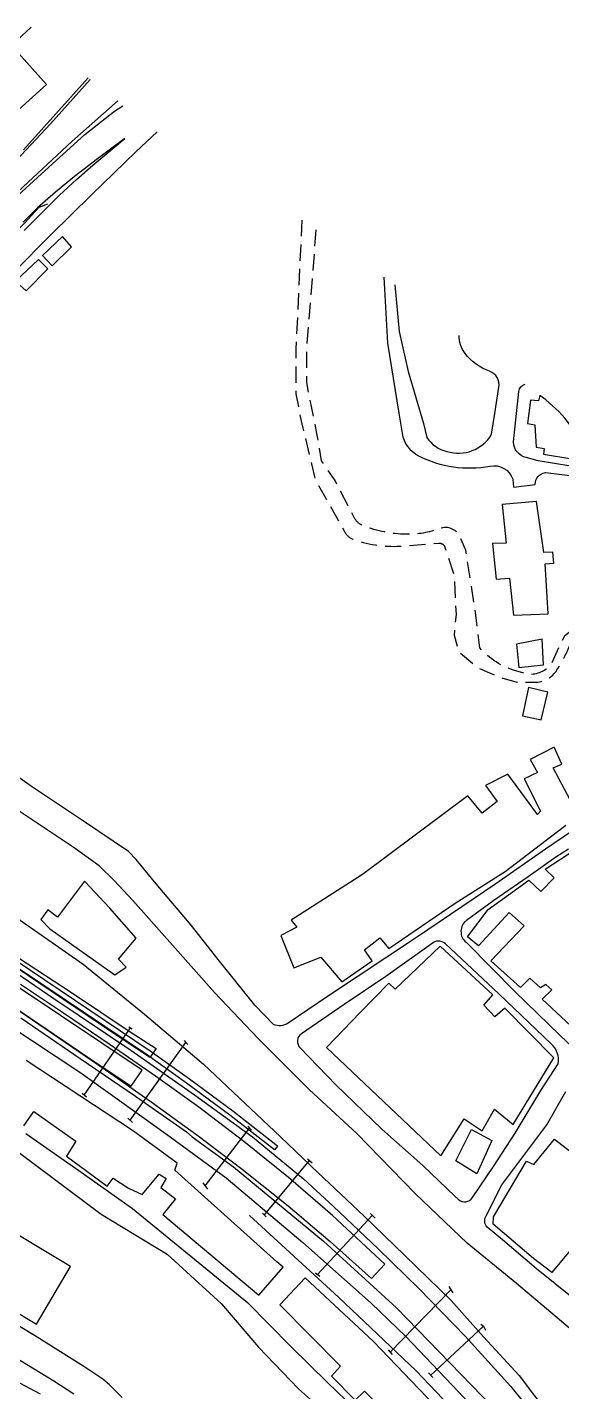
# Model space of a CAD drawing. Header units: metres. Extents: x 320405 to 332543, y 7395686 to 7410003.
# Drawn here: x 323245.3 to 323409.6, y 7400921.7 to 7401340.9 of the extents above; entities that cross this region are included whole.
import ezdxf

# ---------------------------------------------------------------- set-up
doc = ezdxf.new("R2010")
doc.units = ezdxf.units.M
doc.header["$LTSCALE"] = 10
doc.header["$MEASUREMENT"] = 0
doc.linetypes.add('CONTINUO', pattern=[0])
doc.linetypes.add('DASHED', pattern=[0.75, 0.5, -0.25])
for name, color, linetype in [('Edificações', 30, 'Continuous'), ('Estação', 45, 'Continuous'), ('Linha Férrea', 20, 'Continuous'), ('PLATAFORMA', 45, 'Continuous'), ('Pontes e Viadutos', 190, 'Continuous'), ('Portico', 45, 'Continuous'), ('Vias Primárias', 230, 'Continuous'), ('Vias Secundárias', 230, 'DASHED')]:
    doc.layers.add(name, color=color, linetype=linetype)

msp = doc.modelspace()

# ---------------------------------------------------------------- linework, layer by layer
at = {"layer": 'Edificações'}
for points in [[(323217.86, 7401293.25), (323251.22, 7401323.32), (323241.6, 7401333.9), (323208.37, 7401303.93)], [(323256.08, 7401276.59), (323249.93, 7401270.71), (323252.87, 7401267.62), (323258.83, 7401273.42)], [(323251.59, 7401266.68), (323248.76, 7401269.54), (323241.64, 7401262.89), (323244.97, 7401259.92)], [(323402.84, 7401227.79), (323402.39, 7401226.09), (323400.01, 7401226.34), (323399.04, 7401219.1), (323401.33, 7401218.72), (323401.75, 7401211.85), (323404.17, 7401211.42), (323403.96, 7401209.73), (323412.69, 7401208.34), (323412.9, 7401210.41), (323414.34, 7401210.32), (323414.51, 7401215.68), (323410.55, 7401220.79), (323408.67, 7401222.88), (323404.74, 7401226.37)], [(323389.37, 7401171.36), (323393.51, 7401171.62), (323394.76, 7401160.23), (323405.36, 7401160.69), (323404.49, 7401176), (323407.16, 7401176.21), (323406.87, 7401179.63), (323404.07, 7401179.51), (323401.77, 7401195.17), (323391.3, 7401194.3), (323392.51, 7401182.36), (323388.33, 7401182.27)], [(323404.02, 7401145), (323403.57, 7401152.89), (323395.67, 7401151.4), (323396.38, 7401144.16)], [(323403.26, 7401128.17), (323405.35, 7401136.63), (323399.37, 7401138.07), (323397.49, 7401129.38)], [(323272.21, 7401049.74), (323275.69, 7401052.17), (323273.27, 7401054.56), (323278.72, 7401061.07), (323270.66, 7401070.27), (323262.84, 7401078.58), (323254.56, 7401067.48), (323251.57, 7401069.73), (323249.43, 7401066.74), (323252.21, 7401063.93)], [(323372.22, 7401058.59), (323358.39, 7401045.41), (323356.42, 7401047.27), (323347.65, 7401038.22), (323337.26, 7401027.49), (323372.44, 7400994.17), (323379.58, 7401005.56), (323385.13, 7401001.91), (323388.93, 7401008.53), (323394.62, 7401003.78), (323407.19, 7401024.28), (323392.09, 7401039.6), (323389.01, 7401036.86), (323385.59, 7401040.44), (323388.39, 7401043.65)], [(323383.49, 7400988.66), (323376.97, 7400992.7), (323381.88, 7401002.31), (323388.07, 7400998.93)], [(323406.52, 7400958.37), (323400.88, 7400962.62), (323388.49, 7400973.18), (323388.55, 7400975.43), (323398.75, 7400992.5), (323401, 7400991.5), (323407.37, 7400999.33), (323415.95, 7400992.7), (323427.36, 7401003.8), (323438.92, 7400993.05), (323452.82, 7400985.22), (323442.42, 7400972.36), (323436.16, 7400977.26), (323435.18, 7400976.15), (323428.8, 7400981.61), (323426.59, 7400978.97), (323422.79, 7400982.4), (323413.45, 7400972.4), (323416.21, 7400969.89)], [(323258.59, 7400960.22), (323233.01, 7400975.47), (323222.48, 7400957.79), (323248.12, 7400942.43)], [(323363.08, 7400900.92), (323367.51, 7400905.22), (323364.88, 7400907.95), (323370.36, 7400913.37), (323368.22, 7400915.68), (323370.33, 7400917.66), (323351.69, 7400937.2), (323330.7, 7400956.72), (323322.88, 7400948.44), (323341.59, 7400929.53), (323338.77, 7400926.47), (323346.08, 7400919.18), (323348.89, 7400921.94), (323358.22, 7400912.53), (323355.28, 7400909.47)]]:
    msp.add_lwpolyline(points, close=True, dxfattribs=at)
for points in [[(323412.18, 7401103.56), (323406.99, 7401113.33), (323409.64, 7401114.49), (323407.21, 7401119.75), (323399.89, 7401115.91), (323402.13, 7401111.99), (323398.02, 7401109.96), (323403.06, 7401100.04), (323402.16, 7401099.07), (323393.01, 7401111.46), (323386.14, 7401107.91), (323389.76, 7401103.08), (323385.13, 7401099.46), (323380.71, 7401104.74), (323348.34, 7401080.66), (323326.44, 7401066.61), (323328.17, 7401064.41), (323323.22, 7401061.85), (323327.26, 7401051.95), (323335.56, 7401055.23), (323342.02, 7401047.69), (323351.32, 7401054.14), (323348.94, 7401057.42), (323353.62, 7401061.16), (323356.37, 7401057.88), (323376.81, 7401071.82), (323392.16, 7401081.52), (323406.5, 7401092.45), (323410.87, 7401095.78)], [(323413.79, 7401032.76), (323403.53, 7401042.32), (323406.55, 7401045.21), (323404.67, 7401046.85), (323403.03, 7401045.78), (323399.82, 7401048.81), (323396.92, 7401045.92), (323387.73, 7401054.04), (323398.05, 7401064.87), (323393.4, 7401068.95), (323384.02, 7401058.71), (323380.63, 7401061.47), (323386.98, 7401069.89), (323399.5, 7401078.88), (323403.19, 7401075.39), (323407.22, 7401079.57), (323404.49, 7401082.24), (323413.58, 7401088.2)], [(323244.16, 7401003.37), (323247.28, 7401007.78), (323260.2, 7400998.73), (323257.35, 7400994.11), (323269.79, 7400984.84), (323271.67, 7400987.37), (323276.41, 7400984.25), (323280.55, 7400982.26), (323285.82, 7400988.6), (323287.98, 7400987.26), (323286.32, 7400984.45), (323290.79, 7400980.95), (323286.97, 7400976.21), (323316.41, 7400951.36), (323323.89, 7400960.01), (323321.97, 7400961.6), (323290.63, 7400989.82), (323291.3, 7400991.92), (323277.93, 7401001.78), (323244.95, 7401023.45)], [(323249.3, 7400920.96), (323241.46, 7400925.17)]]:
    msp.add_lwpolyline(points, dxfattribs=at)
at = {"layer": 'Estação'}
msp.add_lwpolyline([(323189.53, 7401077.58), (323188.13, 7401075.18), (323196.45, 7401069.83), (323223.5, 7401051.52), (323241.15, 7401040), (323263.86, 7401024.5), (323277.16, 7401015.61), (323280.56, 7401020.5), (323230.56, 7401053.9), (323202.18, 7401073.13), (323190.78, 7401080.46), (323191.81, 7401082.14), (323157.62, 7401106.26), (323138.44, 7401120.91), (323130.23, 7401127.33), (323126.63, 7401122.8), (323146.91, 7401106.86), (323159.98, 7401097.19), (323179.26, 7401084.12)], close=True, dxfattribs=at)
msp.add_lwpolyline([(323242.58, 7401055), (323258.84, 7401044.32), (323276.88, 7401032.33), (323284.84, 7401027.14), (323282.98, 7401024.35), (323267.79, 7401034.57), (323248.83, 7401047.38), (323229.69, 7401060.21)], dxfattribs=at)
at = {"layer": 'Linha Férrea', "flags": 128}
for points in [[(323236.56, 7401071.04), (323262.49, 7401053.04), (323281.33, 7401037.68), (323299.4, 7401022.37), (323323.13, 7401000), (323334.59, 7400989.06), (323348.8, 7400975.67), (323361.31, 7400963.53), (323375.61, 7400949.78), (323385.5, 7400938.56), (323396.53, 7400926.7), (323405.96, 7400914.19)], [(323226.33, 7401060.97), (323253.46, 7401042.55), (323277.06, 7401026.6), (323296.63, 7401012.94), (323314.5, 7401000), (323330.23, 7400987.14), (323339.35, 7400978.73), (323353.18, 7400965.66), (323365.75, 7400953.34), (323379.85, 7400938.84), (323393.95, 7400923.35), (323406.12, 7400908.19)], [(323243.29, 7401036.6), (323261.54, 7401024.09), (323278.49, 7401012.53), (323294.22, 7401001.6), (323295.99, 7401000), (323308.66, 7400990.83), (323336.29, 7400968), (323358.81, 7400947.54), (323388.37, 7400916.94)], [(323239.29, 7401034.54), (323261.74, 7401019.68), (323280.51, 7401006.23), (323289.23, 7401000), (323306.43, 7400987.45), (323329.99, 7400967.58), (323351, 7400948.89), (323361.63, 7400938.73), (323375.91, 7400923.73), (323389.85, 7400908.95)], [(323313.61, 7400975.81), (323340.93, 7400950.81), (323364.86, 7400928.13), (323381.36, 7400910.82)]]:
    msp.add_lwpolyline(points, dxfattribs=at)
at = {"layer": 'PLATAFORMA', "linetype": 'CONTINUO'}
for points in [[(323322.24, 7400997.15, 735.41), (323308.41, 7401007.93, 735.32), (323295.11, 7401017.78, 735.31), (323283.08, 7401026.35, 735.32), (323204.6, 7401079.05, 735.31), (323189.68, 7401089.2, 735.31), (323176.04, 7401098.52, 735.33), (323162.26, 7401108.28, 735.31), (323149.06, 7401118.04, 735.32), (323137.18, 7401127.28, 735.29), (323126.62, 7401135.74, 735.27), (323125.67, 7401134.55, 735.27)], [(323322.24, 7400997.15, 735.41), (323321.26, 7400995.99, 735.38), (323307.49, 7401006.72, 735.32), (323294.21, 7401016.55, 735.31), (323282.22, 7401025.1, 735.32), (323203.75, 7401077.79, 735.31), (323188.83, 7401087.95, 735.31), (323175.18, 7401097.27, 735.33), (323161.37, 7401107.04, 735.31), (323148.14, 7401116.83, 735.32), (323136.24, 7401126.09, 735.29), (323125.67, 7401134.55, 735.27)], [(323238.8, 7401041.45, 735.38), (323269.18, 7401020.75, 735.38), (323283.3, 7401010.82, 735.37), (323297.4, 7401000.6, 735.42), (323311.3, 7400990.14, 735.4), (323325.45, 7400978.79, 735.4), (323338.4, 7400967.91, 735.41), (323351.11, 7400956.53, 735.39), (323355.2, 7400960.88, 735.38), (323339.09, 7400975.88, 735.39), (323325.59, 7400987.53, 735.4), (323311.8, 7400998.58, 735.39), (323297.96, 7401009.13, 735.37), (323284.65, 7401018.64, 735.36), (323270.73, 7401028.24, 735.35), (323256.37, 7401038.04, 735.34), (323243.19, 7401046.85, 735.34)]]:
    msp.add_polyline3d(points, dxfattribs=at)
at = {"layer": 'Pontes e Viadutos'}
for points in [[(323244.15, 7401303.24), (323263.97, 7401325.29)], [(323046.55, 7401076.78), (323051.14, 7401083.11), (323058.53, 7401092.57), (323065.53, 7401100.87), (323071.57, 7401107.86), (323080.25, 7401116.94), (323089.17, 7401126.03), (323098.33, 7401135.54), (323104.91, 7401142.09), (323113.83, 7401151.25), (323122.56, 7401160.17), (323129.61, 7401167.18), (323139.08, 7401176.86), (323149.99, 7401187.77), (323161.99, 7401199.93), (323172.5, 7401210.34), (323182.31, 7401220.25), (323195.09, 7401231.61), (323205.16, 7401241.41), (323216.92, 7401253.44), (323230.07, 7401266.46), (323244.32, 7401280.61), (323248.92, 7401285.62), (323251.55, 7401286.6)]]:
    msp.add_lwpolyline(points, dxfattribs=at)
at = {"layer": 'Portico'}
for points in [[(323262.77, 7401012.87), (323276.98, 7401033.5)], [(323276.46, 7401033.85), (323276.98, 7401033.5), (323277.46, 7401033.17)], [(323276.9, 7401005.12), (323294.01, 7401029.01)], [(323293.49, 7401029.57), (323294.01, 7401029.01), (323294.6, 7401028.35)], [(323262.1, 7401013.44), (323263.44, 7401012.3)], [(323276.16, 7401005.8), (323277.65, 7401004.43)], [(323299.97, 7400984.94), (323313.59, 7401002.7)], [(323313.06, 7401003.28), (323313.59, 7401002.7), (323314.19, 7401002.05)], [(323318.16, 7400976.02), (323332.05, 7400992.71)], [(323331.44, 7400993.22), (323332.05, 7400992.71), (323332.9, 7400991.99)], [(323299.24, 7400985.92), (323300.71, 7400983.96)], [(323317.6, 7400976.55), (323318.73, 7400975.5)], [(323334.54, 7400957.76), (323351.33, 7400975.85)], [(323350.78, 7400976.45), (323351.38, 7400975.9), (323352.25, 7400975.09)], [(323333.87, 7400958.28), (323335.21, 7400957.24)], [(323356.81, 7400933.85), (323375.52, 7400952.98)], [(323374.87, 7400954.01), (323375.52, 7400952.98), (323376.06, 7400952.14)], [(323369.29, 7400926.78), (323385.48, 7400941.82)], [(323384.75, 7400942.51), (323385.48, 7400941.82), (323386.09, 7400940.6)], [(323356.22, 7400934.55), (323357.4, 7400933.16)], [(323368.61, 7400927.51), (323369.98, 7400926.05)]]:
    msp.add_lwpolyline(points, dxfattribs=at)
at = {"layer": 'Vias Primárias'}
for points in [[(323246.47, 7401340.86), (323242.15, 7401336.93)], [(323231.24, 7401288.8), (323252.37, 7401311.25), (323264.6, 7401324.82)], [(323273.07, 7401318.22), (323258.94, 7401305.77), (323242.47, 7401290.38), (323236.16, 7401283.71), (323249.61, 7401295.88), (323262.92, 7401307.91), (323272.1, 7401315.06), (323274.67, 7401316.71)], [(323241.1, 7401265.65), (323252.48, 7401277.06), (323265.06, 7401289.48), (323278.59, 7401302.58), (323285.23, 7401308.74)], [(323244.27, 7401278.42), (323251.71, 7401285.86), (323255.12, 7401289.3), (323260.38, 7401294.1), (323265.45, 7401298.48), (323275.29, 7401306.65), (323266.8, 7401300.47), (323259.8, 7401295), (323253.91, 7401290.22), (323248.4, 7401285.44), (323243.97, 7401280.96)], [(323418.75, 7400935.48), (323395.7, 7400955), (323380.52, 7400967.34), (323364.53, 7400982.59), (323346.63, 7401001.09), (323332.06, 7401014.44), (323316.13, 7401030.37), (323302.85, 7401044.34), (323289.09, 7401059.79), (323277.7, 7401072.61), (323272.01, 7401078.77), (323267.41, 7401083.3), (323259.67, 7401088.8), (323239.95, 7401101.88)], [(323244.81, 7401001.08), (323261.12, 7400989.72), (323277.66, 7400978.01), (323312.94, 7400949.1), (323326.25, 7400935.65), (323337.67, 7400924.42), (323351.46, 7400911.11)], [(323240.15, 7400997.12), (323268, 7400976.25), (323288.26, 7400964.01), (323304.94, 7400948.74), (323316.37, 7400935.41), (323328.66, 7400922.62), (323345.2, 7400907.84)], [(323274.4, 7400919.97), (323270.56, 7400923.86), (323268.52, 7400925.57), (323262.6, 7400929.45), (323247.46, 7400938.97), (323231.82, 7400948.4)]]:
    msp.add_lwpolyline(points, dxfattribs=at)
for points in [[(323354.87, 7401264.14), (323356.05, 7401243.81), (323359.45, 7401222.31), (323360.47, 7401216.2, 0.237434), (323365.54, 7401209.26, 0.166713), (323387.54, 7401206.08, -0.366223), (323394.56, 7401202.1), (323394.75, 7401199.56), (323401.41, 7401200.43, -0.373923), (323404.58, 7401204.1), (323424.65, 7401201.64)], [(323358.26, 7401261.7), (323359.61, 7401247.44), (323362.32, 7401235.15), (323367.13, 7401219.2), (323368.08, 7401214.9, 0.193173), (323374.27, 7401210.57, 0.348815), (323388.03, 7401215.84), (323389.03, 7401222.18), (323390.27, 7401230.33, 0.355388), (323387.41, 7401235.18, -0.137756), (323379.89, 7401240.66, -0.175367), (323378.05, 7401246.21, -3.995853)], [(323422.38, 7401204.38), (323402.34, 7401207.73), (323398.66, 7401208.66, -0.329993), (323394.7, 7401213.48), (323396.39, 7401229.03, -0.289715), (323398.29, 7401231.2, 0.003556)], [(323412.58, 7401093.82), (323404.55, 7401088.41), (323389.28, 7401077.78), (323364.9, 7401061.3), (323337.6, 7401043.12), (323325.45, 7401034.92, -0.26549), (323320.96, 7401034.58), (323315.22, 7401040.46), (323304.39, 7401054), (323295.6, 7401065.03), (323284.86, 7401077.72), (323278.74, 7401085.26), (323276.35, 7401087.69), (323262.56, 7401096.96), (323246.57, 7401107.65), (323233.99, 7401116.59)], [(323411.61, 7401088.4), (323407.76, 7401085.91), (323399.25, 7401079.89), (323388.68, 7401072.58), (323380.33, 7401066.52, 0.496514), (323380.19, 7401059.8), (323387.98, 7401051.91), (323395.12, 7401044.64), (323402.08, 7401037.89), (323409.01, 7401031.3), (323415.45, 7401025.14)], [(323406.31, 7401028.63), (323390.24, 7401044), (323373.85, 7401059.3, 0.324419), (323370.13, 7401059.76), (323355.53, 7401049.28), (323342.68, 7401040.66), (323329.54, 7401031.69, 0.479246), (323329.2, 7401027.34), (323340.16, 7401016.05), (323354.26, 7401002.4), (323366.88, 7400991.2), (323376.71, 7400981.78), (323377.73, 7400980.84, 0.45878), (323382.18, 7400981.38), (323388.6, 7400990.96), (323395.27, 7401001.17), (323403.2, 7401014.23), (323408.44, 7401022.46, 0.273918), (323406.31, 7401028.63, 3.805943)], [(323413.79, 7400949.89), (323401.86, 7400959.49), (323391.34, 7400968.37), (323386.64, 7400972.27, -0.359648), (323386.39, 7400975.75), (323391.19, 7400985.23), (323405, 7401003.76), (323410.88, 7401013.95)], [(323259.6, 7400920.97), (323253.39, 7400924.96), (323234.64, 7400936.3), (323221.46, 7400944.28), (323206.11, 7400953.5), (323188.47, 7400964.96), (323180.35, 7400969.12, 0.078829), (323176.42, 7400970.4), (323163.42, 7400973), (323156.99, 7400974.5), (323106.9, 7400985.37), (323084.72, 7400989.89, 0.07312), (323069.92, 7400990.7, 0.084553), (323050.26, 7400985.48, 0.193639), (323046.01, 7400978.95, 0.431129), (323050.69, 7400971.39), (323062.45, 7400965.59), (323076.17, 7400958.95), (323095.16, 7400949.55), (323109.33, 7400942.18), (323128, 7400932.32), (323147.65, 7400922.41), (323170.92, 7400910.98)]]:
    msp.add_lwpolyline(points, format="xyb", dxfattribs=at)
at = {"layer": 'Vias Secundárias', "flags": 128}
msp.add_lwpolyline([(323329.68, 7401281.65), (323327.87, 7401242.06), (323327.79, 7401228.3), (323329.5, 7401219.86), (323333.73, 7401202.11), (323342.92, 7401185.75, 0.185867), (323345.77, 7401183.4, 0.100778), (323360.89, 7401181.53, 0), (323371.78, 7401182.38, -0.286402), (323373.57, 7401181.45), (323376.59, 7401172.15), (323377.08, 7401160.46), (323376.75, 7401157.13), (323376.52, 7401154.18), (323377.9, 7401148.98), (323383.83, 7401144.11), (323389.93, 7401141.43), (323395.78, 7401139.65), (323401.23, 7401139.65, 0.256591), (323408.12, 7401143.43, 0.040142), (323412, 7401150.78, -0.273329), (323415.63, 7401153.44), (323416.08, 7401156.56), (323411.82, 7401154.98), (323410.48, 7401153.79), (323409, 7401151.07), (323406.22, 7401144.97, -0.223432), (323399.33, 7401142.05), (323395.51, 7401143.18, -0.146564), (323384.41, 7401150.23), (323383.05, 7401161.07), (323380.1, 7401180.19), (323378.28, 7401184.32, 0.397178), (323372.16, 7401186.89, -0.095606), (323361.7, 7401185.12, -0.08601), (323348.66, 7401187.69, -0.173177), (323345.83, 7401190.12), (323339.88, 7401201.62), (323335.75, 7401207.68), (323334.3, 7401216.12), (323331.17, 7401231.74), (323331.24, 7401243.27), (323334.15, 7401278.87)], format="xyb", dxfattribs=at)

doc.saveas('drawing.dxf')
